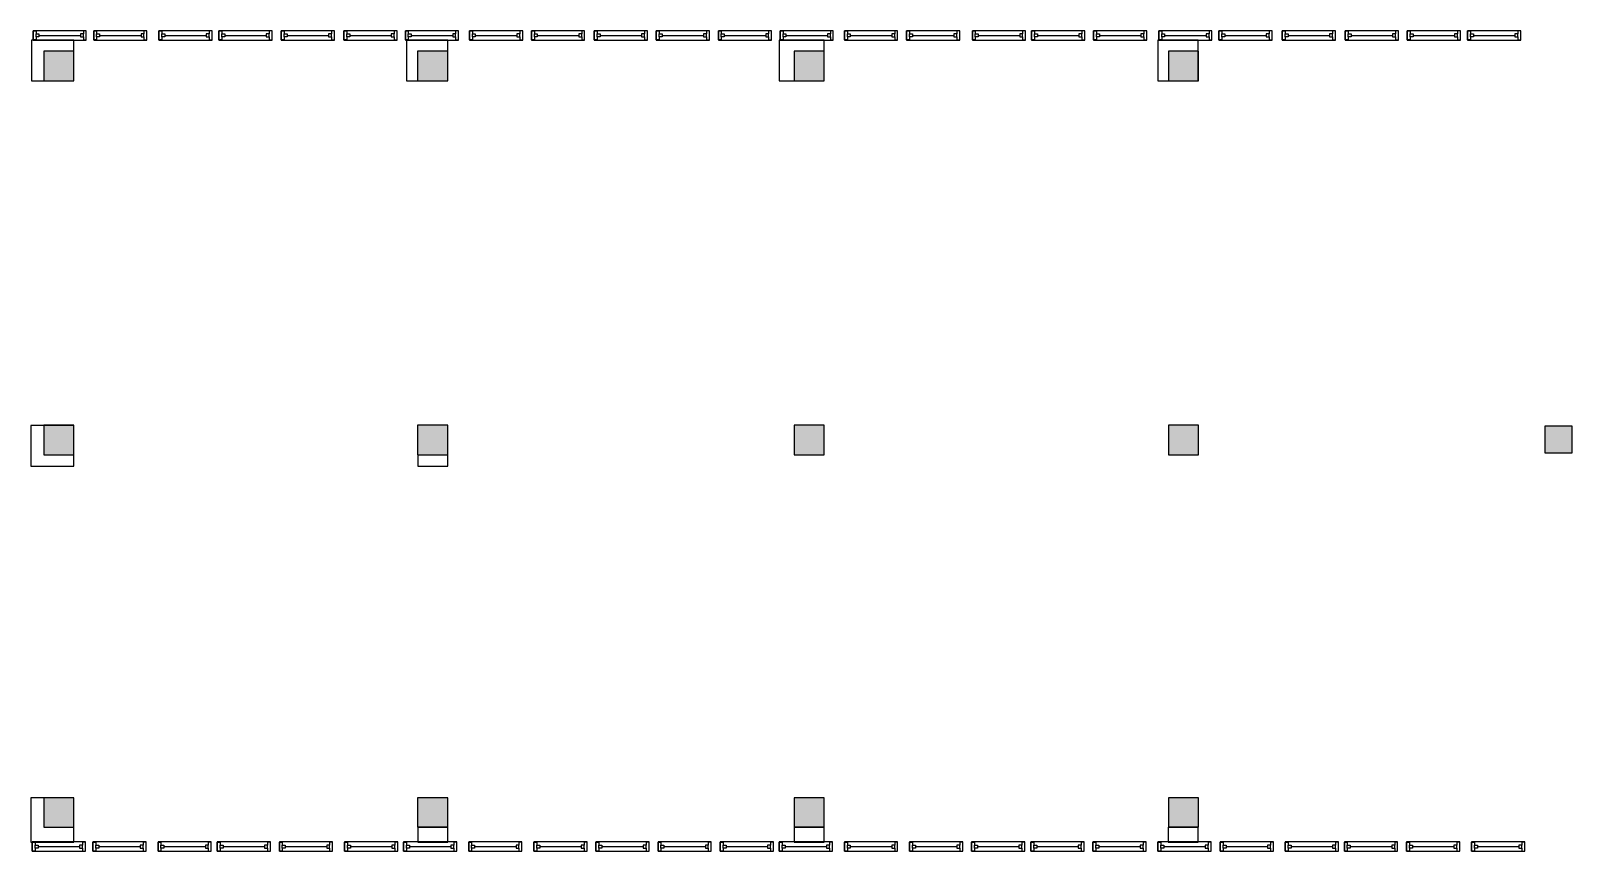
# Model space of a CAD drawing. Extents: x 350 to 75220, y 4897 to 25153.
# Drawn here: x 350 to 26400, y 4897 to 18753 of the extents above; entities that cross this region are included whole.
import ezdxf

# ---------------------------------------------------------------- set-up
doc = ezdxf.new("R2010")
doc.units = 0
doc.header["$LTSCALE"] = 768.391583
doc.header["$MEASUREMENT"] = 0
for name, color, linetype in [('MOUNTABLE', 7, 'CONTINUOUS'), ('OBSTACLE', 7, 'CONTINUOUS'), ('OCCUPIED', 7, 'CONTINUOUS')]:
    doc.layers.add(name, color=color, linetype=linetype)

msp = doc.modelspace()

# ---------------------------------------------------------------- hatches: boundary and pattern name
at = {"layer": 'MOUNTABLE'}
for points in [[(569.579167, 17909.579167), (1079.579167, 17909.579167), (1079.579167, 18409.579167), (569.579167, 18409.579167)], [(6885, 17909.579167), (7395, 17909.579167), (7395, 18409.579167), (6885, 18409.579167)], [(13250, 17909.579167), (13760, 17909.579167), (13760, 18409.579167), (13250, 18409.579167)], [(19575, 17909.579167), (20085, 17909.579167), (20085, 18409.579167), (19575, 18409.579167)], [(569.579167, 11590), (1079.579167, 11590), (1079.579167, 12090), (569.579167, 12090)], [(6885, 11590), (7395, 11590), (7395, 12090), (6885, 12090)], [(13250, 11590), (13760, 11590), (13760, 12090), (13250, 12090)], [(19575, 11590), (20085, 11590), (20085, 12090), (19575, 12090)], [(25940, 11624.019608), (26400, 11624.019608), (26400, 12075), (25940, 12075)], [(569.579167, 5300), (1079.579167, 5300), (1079.579167, 5800), (569.579167, 5800)], [(6885, 5300), (7395, 5300), (7395, 5800), (6885, 5800)], [(13250, 5300), (13760, 5300), (13760, 5800), (13250, 5800)], [(19575, 5300), (20085, 5300), (20085, 5800), (19575, 5800)]]:
    msp.add_hatch(color=254, dxfattribs=at).paths.add_polyline_path(points)

# ---------------------------------------------------------------- linework, layer by layer
at = {"layer": 'MOUNTABLE', "linetype": 'CONTINUOUS'}
for points in [[(569.579167, 17909.579167), (1079.579167, 17909.579167), (1079.579167, 18409.579167), (569.579167, 18409.579167)], [(6885, 17909.579167), (7395, 17909.579167), (7395, 18409.579167), (6885, 18409.579167)], [(13250, 17909.579167), (13760, 17909.579167), (13760, 18409.579167), (13250, 18409.579167)], [(19575, 17909.579167), (20085, 17909.579167), (20085, 18409.579167), (19575, 18409.579167)], [(569.579167, 11590), (1079.579167, 11590), (1079.579167, 12090), (569.579167, 12090)], [(6885, 11590), (7395, 11590), (7395, 12090), (6885, 12090)], [(13250, 11590), (13760, 11590), (13760, 12090), (13250, 12090)], [(19575, 11590), (20085, 11590), (20085, 12090), (19575, 12090)], [(25940, 11624.019608), (26400, 11624.019608), (26400, 12075), (25940, 12075)], [(569.579167, 5300), (1079.579167, 5300), (1079.579167, 5800), (569.579167, 5800)], [(6885, 5300), (7395, 5300), (7395, 5800), (6885, 5800)], [(13250, 5300), (13760, 5300), (13760, 5800), (13250, 5800)], [(19575, 5300), (20085, 5300), (20085, 5800), (19575, 5800)]]:
    msp.add_lwpolyline(points, close=True, dxfattribs=at)
at = {"layer": 'OBSTACLE', "linetype": 'CONTINUOUS'}
for p, q in [((387.5, 18600), (387.5, 18750)), ((387.5, 18750), (437.5, 18750)), ((387.5, 18600), (387.5, 18750)), ((437.5, 18600), (387.5, 18600)), ((437.5, 18750), (437.5, 18700)), ((437.5, 18650), (437.5, 18600)), ((487.5, 18675), (1187.5, 18675)), ((1287.5, 18750), (1237.5, 18750)), ((1237.5, 18750), (1237.5, 18700)), ((1237.5, 18650), (1237.5, 18600)), ((1237.5, 18600), (1287.5, 18600)), ((1287.5, 18600), (1287.5, 18750)), ((1287.5, 18600), (1287.5, 18750)), ((1412.5, 18600), (1412.5, 18750)), ((1412.5, 18750), (1462.5, 18750)), ((1412.5, 18600), (1412.5, 18750)), ((1462.5, 18600), (1412.5, 18600)), ((1462.5, 18750), (1462.5, 18700)), ((1462.5, 18650), (1462.5, 18600)), ((1512.5, 18675), (2212.5, 18675)), ((2312.5, 18750), (2262.5, 18750)), ((2262.5, 18750), (2262.5, 18700)), ((2262.5, 18650), (2262.5, 18600)), ((2262.5, 18600), (2312.5, 18600)), ((2312.5, 18600), (2312.5, 18750)), ((2312.5, 18600), (2312.5, 18750)), ((2512.5, 18600), (2512.5, 18750)), ((2512.5, 18750), (2562.5, 18750)), ((2512.5, 18600), (2512.5, 18750)), ((2562.5, 18600), (2512.5, 18600)), ((2562.5, 18750), (2562.5, 18700)), ((2562.5, 18650), (2562.5, 18600)), ((2612.5, 18675), (3312.5, 18675)), ((3412.5, 18750), (3362.5, 18750)), ((3362.5, 18750), (3362.5, 18700)), ((3362.5, 18650), (3362.5, 18600)), ((3362.5, 18600), (3412.5, 18600)), ((3412.5, 18600), (3412.5, 18750)), ((3412.5, 18600), (3412.5, 18750)), ((3530, 18600), (3530, 18750)), ((3530, 18750), (3580, 18750)), ((3530, 18600), (3530, 18750)), ((3580, 18600), (3530, 18600)), ((3580, 18750), (3580, 18700)), ((3580, 18650), (3580, 18600)), ((3630, 18675), (4330, 18675)), ((4430, 18750), (4380, 18750)), ((4380, 18750), (4380, 18700)), ((4380, 18650), (4380, 18600)), ((4380, 18600), (4430, 18600)), ((4430, 18600), (4430, 18750)), ((4430, 18600), (4430, 18750)), ((4580, 18600), (4580, 18750)), ((4580, 18750), (4630, 18750)), ((4580, 18600), (4580, 18750)), ((4630, 18600), (4580, 18600)), ((4630, 18750), (4630, 18700)), ((4630, 18650), (4630, 18600)), ((4680, 18675), (5380, 18675)), ((5480, 18750), (5430, 18750)), ((5430, 18750), (5430, 18700)), ((5430, 18650), (5430, 18600)), ((5430, 18600), (5480, 18600)), ((5480, 18600), (5480, 18750)), ((5480, 18600), (5480, 18750)), ((5640, 18600), (5640, 18750)), ((5640, 18750), (5690, 18750)), ((5640, 18600), (5640, 18750)), ((5690, 18600), (5640, 18600)), ((5690, 18750), (5690, 18700)), ((5690, 18650), (5690, 18600)), ((5740, 18675), (6440, 18675)), ((6540, 18750), (6490, 18750)), ((6490, 18750), (6490, 18700)), ((6490, 18650), (6490, 18600)), ((6490, 18600), (6540, 18600)), ((6540, 18600), (6540, 18750)), ((6540, 18600), (6540, 18750)), ((6680, 18600), (6680, 18750)), ((6680, 18750), (6730, 18750)), ((6680, 18600), (6680, 18750)), ((6730, 18600), (6680, 18600)), ((6730, 18750), (6730, 18700)), ((6730, 18650), (6730, 18600)), ((6780, 18675), (7480, 18675)), ((7580, 18750), (7530, 18750)), ((7530, 18750), (7530, 18700)), ((7530, 18650), (7530, 18600)), ((7530, 18600), (7580, 18600)), ((7580, 18600), (7580, 18750)), ((7580, 18600), (7580, 18750)), ((7762.5, 18600), (7762.5, 18750)), ((7762.5, 18750), (7812.5, 18750)), ((7762.5, 18600), (7762.5, 18750)), ((7812.5, 18600), (7762.5, 18600)), ((7812.5, 18750), (7812.5, 18700)), ((7812.5, 18650), (7812.5, 18600)), ((7862.5, 18675), (8562.5, 18675)), ((8662.5, 18750), (8612.5, 18750)), ((8612.5, 18750), (8612.5, 18700)), ((8612.5, 18650), (8612.5, 18600)), ((8612.5, 18600), (8662.5, 18600)), ((8662.5, 18600), (8662.5, 18750)), ((8662.5, 18600), (8662.5, 18750)), ((8810, 18600), (8810, 18750)), ((8810, 18750), (8860, 18750)), ((8810, 18600), (8810, 18750)), ((8860, 18600), (8810, 18600)), ((8860, 18750), (8860, 18700)), ((8860, 18650), (8860, 18600)), ((8910, 18675), (9610, 18675)), ((9710, 18750), (9660, 18750)), ((9660, 18750), (9660, 18700)), ((9660, 18650), (9660, 18600)), ((9660, 18600), (9710, 18600)), ((9710, 18600), (9710, 18750)), ((9710, 18600), (9710, 18750)), ((9870, 18600), (9870, 18750)), ((9870, 18750), (9920, 18750)), ((9870, 18600), (9870, 18750)), ((9920, 18600), (9870, 18600)), ((9920, 18750), (9920, 18700)), ((9920, 18650), (9920, 18600)), ((9970, 18675), (10670, 18675)), ((10770, 18750), (10720, 18750)), ((10720, 18750), (10720, 18700)), ((10720, 18650), (10720, 18600)), ((10720, 18600), (10770, 18600)), ((10770, 18600), (10770, 18750)), ((10770, 18600), (10770, 18750)), ((10920, 18600), (10920, 18750)), ((10920, 18750), (10970, 18750)), ((10920, 18600), (10920, 18750)), ((10970, 18600), (10920, 18600)), ((10970, 18750), (10970, 18700)), ((10970, 18650), (10970, 18600)), ((11020, 18675), (11720, 18675)), ((11820, 18750), (11770, 18750)), ((11770, 18750), (11770, 18700)), ((11770, 18650), (11770, 18600)), ((11770, 18600), (11820, 18600)), ((11820, 18600), (11820, 18750)), ((11820, 18600), (11820, 18750)), ((11970, 18600), (11970, 18750)), ((11970, 18750), (12020, 18750)), ((11970, 18600), (11970, 18750)), ((12020, 18600), (11970, 18600)), ((12020, 18750), (12020, 18700)), ((12020, 18650), (12020, 18600)), ((12070, 18675), (12770, 18675)), ((12870, 18750), (12820, 18750)), ((12820, 18750), (12820, 18700)), ((12820, 18650), (12820, 18600)), ((12820, 18600), (12870, 18600)), ((12870, 18600), (12870, 18750)), ((12870, 18600), (12870, 18750)), ((13012.5, 18600), (13012.5, 18750)), ((13012.5, 18750), (13062.5, 18750)), ((13012.5, 18600), (13012.5, 18750)), ((13062.5, 18600), (13012.5, 18600)), ((13062.5, 18750), (13062.5, 18700)), ((13062.5, 18650), (13062.5, 18600)), ((13112.5, 18675), (13812.5, 18675)), ((13912.5, 18750), (13862.5, 18750)), ((13862.5, 18750), (13862.5, 18700)), ((13862.5, 18650), (13862.5, 18600)), ((13862.5, 18600), (13912.5, 18600)), ((13912.5, 18600), (13912.5, 18750)), ((13912.5, 18600), (13912.5, 18750)), ((14100, 18600), (14100, 18750)), ((14100, 18750), (14150, 18750)), ((14100, 18600), (14100, 18750)), ((14150, 18600), (14100, 18600)), ((14150, 18750), (14150, 18700)), ((14150, 18650), (14150, 18600)), ((14200, 18675), (14900, 18675)), ((15000, 18750), (14950, 18750)), ((14950, 18750), (14950, 18700)), ((14950, 18650), (14950, 18600)), ((14950, 18600), (15000, 18600)), ((15000, 18600), (15000, 18750)), ((15000, 18600), (15000, 18750)), ((15150, 18600), (15150, 18750)), ((15150, 18750), (15200, 18750)), ((15150, 18600), (15150, 18750)), ((15200, 18600), (15150, 18600)), ((15200, 18750), (15200, 18700)), ((15200, 18650), (15200, 18600)), ((15250, 18675), (15950, 18675)), ((16050, 18750), (16000, 18750)), ((16000, 18750), (16000, 18700)), ((16000, 18650), (16000, 18600)), ((16000, 18600), (16050, 18600)), ((16050, 18600), (16050, 18750)), ((16050, 18600), (16050, 18750)), ((16262.5, 18600), (16262.5, 18750)), ((16262.5, 18750), (16312.5, 18750)), ((16262.5, 18600), (16262.5, 18750)), ((16312.5, 18600), (16262.5, 18600)), ((16312.5, 18750), (16312.5, 18700)), ((16312.5, 18650), (16312.5, 18600)), ((16362.5, 18675), (17062.5, 18675)), ((17162.5, 18750), (17112.5, 18750)), ((17112.5, 18750), (17112.5, 18700)), ((17112.5, 18650), (17112.5, 18600)), ((17112.5, 18600), (17162.5, 18600)), ((17162.5, 18600), (17162.5, 18750)), ((17162.5, 18600), (17162.5, 18750)), ((17262.5, 18600), (17262.5, 18750)), ((17262.5, 18750), (17312.5, 18750)), ((17262.5, 18600), (17262.5, 18750)), ((17312.5, 18600), (17262.5, 18600)), ((17312.5, 18750), (17312.5, 18700)), ((17312.5, 18650), (17312.5, 18600)), ((17362.5, 18675), (18062.5, 18675)), ((18162.5, 18750), (18112.5, 18750)), ((18112.5, 18750), (18112.5, 18700)), ((18112.5, 18650), (18112.5, 18600)), ((18112.5, 18600), (18162.5, 18600)), ((18162.5, 18600), (18162.5, 18750)), ((18162.5, 18600), (18162.5, 18750)), ((18312.5, 18600), (18312.5, 18750)), ((18312.5, 18750), (18362.5, 18750)), ((18312.5, 18600), (18312.5, 18750)), ((18362.5, 18600), (18312.5, 18600)), ((18362.5, 18750), (18362.5, 18700)), ((18362.5, 18650), (18362.5, 18600)), ((18412.5, 18675), (19112.5, 18675)), ((19212.5, 18750), (19162.5, 18750)), ((19162.5, 18750), (19162.5, 18700)), ((19162.5, 18650), (19162.5, 18600)), ((19162.5, 18600), (19212.5, 18600)), ((19212.5, 18600), (19212.5, 18750)), ((19212.5, 18600), (19212.5, 18750)), ((19412.5, 18600), (19412.5, 18750)), ((19412.5, 18750), (19462.5, 18750)), ((19412.5, 18600), (19412.5, 18750)), ((19462.5, 18600), (19412.5, 18600)), ((19462.5, 18750), (19462.5, 18700)), ((19462.5, 18650), (19462.5, 18600)), ((19512.5, 18675), (20212.5, 18675)), ((20312.5, 18750), (20262.5, 18750)), ((20262.5, 18750), (20262.5, 18700)), ((20262.5, 18650), (20262.5, 18600)), ((20262.5, 18600), (20312.5, 18600)), ((20312.5, 18600), (20312.5, 18750)), ((20312.5, 18600), (20312.5, 18750)), ((20430, 18600), (20430, 18750)), ((20430, 18750), (20480, 18750)), ((20430, 18600), (20430, 18750)), ((20480, 18600), (20430, 18600)), ((20480, 18750), (20480, 18700)), ((20480, 18650), (20480, 18600)), ((20530, 18675), (21230, 18675)), ((21330, 18750), (21280, 18750)), ((21280, 18750), (21280, 18700)), ((21280, 18650), (21280, 18600)), ((21280, 18600), (21330, 18600)), ((21330, 18600), (21330, 18750)), ((21330, 18600), (21330, 18750)), ((21500, 18600), (21500, 18750)), ((21500, 18750), (21550, 18750)), ((21500, 18600), (21500, 18750)), ((21550, 18600), (21500, 18600)), ((21550, 18750), (21550, 18700)), ((21550, 18650), (21550, 18600)), ((21600, 18675), (22300, 18675)), ((22400, 18750), (22350, 18750)), ((22350, 18750), (22350, 18700)), ((22350, 18650), (22350, 18600)), ((22350, 18600), (22400, 18600)), ((22400, 18600), (22400, 18750)), ((22400, 18600), (22400, 18750)), ((22562.5, 18600), (22562.5, 18750)), ((22562.5, 18750), (22612.5, 18750)), ((22562.5, 18600), (22562.5, 18750)), ((22612.5, 18600), (22562.5, 18600)), ((22612.5, 18750), (22612.5, 18700)), ((22612.5, 18650), (22612.5, 18600)), ((22662.5, 18675), (23362.5, 18675)), ((23462.5, 18750), (23412.5, 18750)), ((23412.5, 18750), (23412.5, 18700)), ((23412.5, 18650), (23412.5, 18600)), ((23412.5, 18600), (23462.5, 18600)), ((23462.5, 18600), (23462.5, 18750)), ((23462.5, 18600), (23462.5, 18750)), ((23612.5, 18600), (23612.5, 18750)), ((23612.5, 18750), (23662.5, 18750)), ((23612.5, 18600), (23612.5, 18750)), ((23662.5, 18600), (23612.5, 18600)), ((23662.5, 18750), (23662.5, 18700)), ((23662.5, 18650), (23662.5, 18600)), ((23712.5, 18675), (24412.5, 18675)), ((24512.5, 18750), (24462.5, 18750)), ((24462.5, 18750), (24462.5, 18700)), ((24462.5, 18650), (24462.5, 18600)), ((24462.5, 18600), (24512.5, 18600)), ((24512.5, 18600), (24512.5, 18750)), ((24512.5, 18600), (24512.5, 18750)), ((24630, 18600), (24630, 18750)), ((24630, 18750), (24680, 18750)), ((24630, 18600), (24630, 18750)), ((24680, 18600), (24630, 18600)), ((24680, 18750), (24680, 18700)), ((24680, 18650), (24680, 18600)), ((24730, 18675), (25430, 18675)), ((25530, 18750), (25480, 18750)), ((25480, 18750), (25480, 18700)), ((25480, 18650), (25480, 18600)), ((25480, 18600), (25530, 18600)), ((25530, 18600), (25530, 18750)), ((25530, 18600), (25530, 18750)), ((375, 4900), (375, 5050)), ((375, 5050), (425, 5050)), ((375, 4900), (375, 5050)), ((425, 5050), (425, 5000)), ((425, 4950), (425, 4900)), ((475, 4975), (1175, 4975)), ((1275, 5050), (1225, 5050)), ((1225, 5050), (1225, 5000)), ((1225, 4950), (1225, 4900)), ((1275, 4900), (1275, 5050)), ((1275, 4900), (1275, 5050)), ((1400, 4900), (1400, 5050)), ((1400, 5050), (1450, 5050)), ((1400, 4900), (1400, 5050)), ((1450, 5050), (1450, 5000)), ((1450, 4950), (1450, 4900)), ((1500, 4975), (2200, 4975)), ((2300, 5050), (2250, 5050)), ((2250, 5050), (2250, 5000)), ((2250, 4950), (2250, 4900)), ((2300, 4900), (2300, 5050)), ((2300, 4900), (2300, 5050)), ((2500, 4900), (2500, 5050)), ((2500, 5050), (2550, 5050)), ((2500, 4900), (2500, 5050)), ((2550, 5050), (2550, 5000)), ((2550, 4950), (2550, 4900)), ((2600, 4975), (3300, 4975)), ((3400, 5050), (3350, 5050)), ((3350, 5050), (3350, 5000)), ((3350, 4950), (3350, 4900)), ((3400, 4900), (3400, 5050)), ((3400, 4900), (3400, 5050)), ((3500, 4900), (3500, 5050)), ((3500, 5050), (3550, 5050)), ((3500, 4900), (3500, 5050)), ((3550, 5050), (3550, 5000)), ((3550, 4950), (3550, 4900)), ((3600, 4975), (4300, 4975)), ((4400, 5050), (4350, 5050)), ((4350, 5050), (4350, 5000)), ((4350, 4950), (4350, 4900)), ((4400, 4900), (4400, 5050)), ((4400, 4900), (4400, 5050)), ((4550, 4900), (4550, 5050)), ((4550, 5050), (4600, 5050)), ((4550, 4900), (4550, 5050)), ((4600, 5050), (4600, 5000)), ((4600, 4950), (4600, 4900)), ((4650, 4975), (5350, 4975)), ((5450, 5050), (5400, 5050)), ((5400, 5050), (5400, 5000)), ((5400, 4950), (5400, 4900)), ((5450, 4900), (5450, 5050)), ((5450, 4900), (5450, 5050)), ((5650, 4900), (5650, 5050)), ((5650, 5050), (5700, 5050)), ((5650, 4900), (5650, 5050)), ((5700, 5050), (5700, 5000)), ((5700, 4950), (5700, 4900)), ((5750, 4975), (6450, 4975)), ((6550, 5050), (6500, 5050)), ((6500, 5050), (6500, 5000)), ((6500, 4950), (6500, 4900)), ((6550, 4900), (6550, 5050)), ((6550, 4900), (6550, 5050)), ((6650, 4900), (6650, 5050)), ((6650, 5050), (6700, 5050)), ((6650, 4900), (6650, 5050)), ((6700, 5050), (6700, 5000)), ((6700, 4950), (6700, 4900)), ((6750, 4975), (7450, 4975)), ((7550, 5050), (7500, 5050)), ((7500, 5050), (7500, 5000)), ((7500, 4950), (7500, 4900)), ((7550, 4900), (7550, 5050)), ((7550, 4900), (7550, 5050)), ((7750, 4900), (7750, 5050)), ((7750, 5050), (7800, 5050)), ((7750, 4900), (7750, 5050)), ((7800, 5050), (7800, 5000)), ((7800, 4950), (7800, 4900)), ((7850, 4975), (8550, 4975)), ((8650, 5050), (8600, 5050)), ((8600, 5050), (8600, 5000)), ((8600, 4950), (8600, 4900)), ((8650, 4900), (8650, 5050)), ((8650, 4900), (8650, 5050)), ((8850, 4900), (8850, 5050)), ((8850, 5050), (8900, 5050)), ((8850, 4900), (8850, 5050)), ((8900, 5050), (8900, 5000)), ((8900, 4950), (8900, 4900)), ((8950, 4975), (9650, 4975)), ((9750, 5050), (9700, 5050)), ((9700, 5050), (9700, 5000)), ((9700, 4950), (9700, 4900)), ((9750, 4900), (9750, 5050)), ((9750, 4900), (9750, 5050)), ((9900, 4900), (9900, 5050)), ((9900, 5050), (9950, 5050)), ((9900, 4900), (9900, 5050)), ((9950, 5050), (9950, 5000)), ((9950, 4950), (9950, 4900)), ((10000, 4975), (10700, 4975)), ((10800, 5050), (10750, 5050)), ((10750, 5050), (10750, 5000)), ((10750, 4950), (10750, 4900)), ((10800, 4900), (10800, 5050)), ((10800, 4900), (10800, 5050)), ((10950, 4900), (10950, 5050)), ((10950, 5050), (11000, 5050)), ((10950, 4900), (10950, 5050)), ((11000, 5050), (11000, 5000)), ((11000, 4950), (11000, 4900)), ((11050, 4975), (11750, 4975)), ((11850, 5050), (11800, 5050)), ((11800, 5050), (11800, 5000)), ((11800, 4950), (11800, 4900)), ((11850, 4900), (11850, 5050)), ((11850, 4900), (11850, 5050)), ((12000, 4900), (12000, 5050)), ((12000, 5050), (12050, 5050)), ((12000, 4900), (12000, 5050)), ((12050, 5050), (12050, 5000)), ((12050, 4950), (12050, 4900)), ((12100, 4975), (12800, 4975)), ((12900, 5050), (12850, 5050)), ((12850, 5050), (12850, 5000)), ((12850, 4950), (12850, 4900)), ((12900, 4900), (12900, 5050)), ((12900, 4900), (12900, 5050)), ((13000, 4900), (13000, 5050)), ((13000, 5050), (13050, 5050)), ((13000, 4900), (13000, 5050)), ((13050, 5050), (13050, 5000)), ((13050, 4950), (13050, 4900)), ((13100, 4975), (13800, 4975)), ((13900, 5050), (13850, 5050)), ((13850, 5050), (13850, 5000)), ((13850, 4950), (13850, 4900)), ((13900, 4900), (13900, 5050)), ((13900, 4900), (13900, 5050)), ((14100, 4900), (14100, 5050)), ((14100, 5050), (14150, 5050)), ((14100, 4900), (14100, 5050)), ((14150, 5050), (14150, 5000)), ((14150, 4950), (14150, 4900)), ((14200, 4975), (14900, 4975)), ((15000, 5050), (14950, 5050)), ((14950, 5050), (14950, 5000)), ((14950, 4950), (14950, 4900)), ((15000, 4900), (15000, 5050)), ((15000, 4900), (15000, 5050)), ((15200, 4900), (15200, 5050)), ((15200, 5050), (15250, 5050)), ((15200, 4900), (15200, 5050)), ((15250, 5050), (15250, 5000)), ((15250, 4950), (15250, 4900)), ((15300, 4975), (16000, 4975)), ((16100, 5050), (16050, 5050)), ((16050, 5050), (16050, 5000)), ((16050, 4950), (16050, 4900)), ((16100, 4900), (16100, 5050)), ((16100, 4900), (16100, 5050)), ((16250, 4900), (16250, 5050)), ((16250, 5050), (16300, 5050)), ((16250, 4900), (16250, 5050)), ((16300, 5050), (16300, 5000)), ((16300, 4950), (16300, 4900)), ((16350, 4975), (17050, 4975)), ((17150, 5050), (17100, 5050)), ((17100, 5050), (17100, 5000)), ((17100, 4950), (17100, 4900)), ((17150, 4900), (17150, 5050)), ((17150, 4900), (17150, 5050)), ((17250, 4900), (17250, 5050)), ((17250, 5050), (17300, 5050)), ((17250, 4900), (17250, 5050)), ((17300, 5050), (17300, 5000)), ((17300, 4950), (17300, 4900)), ((17350, 4975), (18050, 4975)), ((18150, 5050), (18100, 5050)), ((18100, 5050), (18100, 5000)), ((18100, 4950), (18100, 4900)), ((18150, 4900), (18150, 5050)), ((18150, 4900), (18150, 5050)), ((18300, 4900), (18300, 5050)), ((18300, 5050), (18350, 5050)), ((18300, 4900), (18300, 5050)), ((18350, 5050), (18350, 5000)), ((18350, 4950), (18350, 4900)), ((18400, 4975), (19100, 4975)), ((19200, 5050), (19150, 5050)), ((19150, 5050), (19150, 5000)), ((19150, 4950), (19150, 4900)), ((19200, 4900), (19200, 5050)), ((19200, 4900), (19200, 5050)), ((19400, 4900), (19400, 5050)), ((19400, 5050), (19450, 5050)), ((19400, 4900), (19400, 5050)), ((19450, 5050), (19450, 5000)), ((19450, 4950), (19450, 4900)), ((19500, 4975), (20200, 4975)), ((20300, 5050), (20250, 5050)), ((20250, 5050), (20250, 5000)), ((20250, 4950), (20250, 4900)), ((20300, 4900), (20300, 5050)), ((20300, 4900), (20300, 5050)), ((20450, 4900), (20450, 5050)), ((20450, 5050), (20500, 5050)), ((20450, 4900), (20450, 5050)), ((20500, 5050), (20500, 5000)), ((20500, 4950), (20500, 4900)), ((20550, 4975), (21250, 4975)), ((21350, 5050), (21300, 5050)), ((21300, 5050), (21300, 5000)), ((21300, 4950), (21300, 4900)), ((21350, 4900), (21350, 5050)), ((21350, 4900), (21350, 5050)), ((21550, 4900), (21550, 5050)), ((21550, 5050), (21600, 5050)), ((21550, 4900), (21550, 5050)), ((21600, 5050), (21600, 5000)), ((21600, 4950), (21600, 4900)), ((21650, 4975), (22350, 4975)), ((22450, 5050), (22400, 5050)), ((22400, 5050), (22400, 5000)), ((22400, 4950), (22400, 4900)), ((22450, 4900), (22450, 5050)), ((22450, 4900), (22450, 5050)), ((22550, 4900), (22550, 5050)), ((22550, 5050), (22600, 5050)), ((22550, 4900), (22550, 5050)), ((22600, 5050), (22600, 5000)), ((22600, 4950), (22600, 4900)), ((22650, 4975), (23350, 4975)), ((23450, 5050), (23400, 5050)), ((23400, 5050), (23400, 5000)), ((23400, 4950), (23400, 4900)), ((23450, 4900), (23450, 5050)), ((23450, 4900), (23450, 5050)), ((23600, 4900), (23600, 5050)), ((23600, 5050), (23650, 5050)), ((23600, 4900), (23600, 5050)), ((23650, 5050), (23650, 5000)), ((23650, 4950), (23650, 4900)), ((23700, 4975), (24400, 4975)), ((24500, 5050), (24450, 5050)), ((24450, 5050), (24450, 5000)), ((24450, 4950), (24450, 4900)), ((24500, 4900), (24500, 5050)), ((24500, 4900), (24500, 5050)), ((24700, 4900), (24700, 5050)), ((24700, 5050), (24750, 5050)), ((24700, 4900), (24700, 5050)), ((24750, 5050), (24750, 5000)), ((24750, 4950), (24750, 4900)), ((24800, 4975), (25500, 4975)), ((25600, 5050), (25550, 5050)), ((25550, 5050), (25550, 5000)), ((25550, 4950), (25550, 4900)), ((25600, 4900), (25600, 5050)), ((25600, 4900), (25600, 5050)), ((425, 4900), (375, 4900)), ((1225, 4900), (1275, 4900)), ((1450, 4900), (1400, 4900)), ((2250, 4900), (2300, 4900)), ((2550, 4900), (2500, 4900)), ((3350, 4900), (3400, 4900)), ((3550, 4900), (3500, 4900)), ((4350, 4900), (4400, 4900)), ((4600, 4900), (4550, 4900)), ((5400, 4900), (5450, 4900)), ((5700, 4900), (5650, 4900)), ((6500, 4900), (6550, 4900)), ((6700, 4900), (6650, 4900)), ((7500, 4900), (7550, 4900)), ((7800, 4900), (7750, 4900)), ((8600, 4900), (8650, 4900)), ((8900, 4900), (8850, 4900)), ((9700, 4900), (9750, 4900)), ((9950, 4900), (9900, 4900)), ((10750, 4900), (10800, 4900)), ((11000, 4900), (10950, 4900)), ((11800, 4900), (11850, 4900)), ((12050, 4900), (12000, 4900)), ((12850, 4900), (12900, 4900)), ((13050, 4900), (13000, 4900)), ((13850, 4900), (13900, 4900)), ((14150, 4900), (14100, 4900)), ((14950, 4900), (15000, 4900)), ((15250, 4900), (15200, 4900)), ((16050, 4900), (16100, 4900)), ((16300, 4900), (16250, 4900)), ((17100, 4900), (17150, 4900)), ((17300, 4900), (17250, 4900)), ((18100, 4900), (18150, 4900)), ((18350, 4900), (18300, 4900)), ((19150, 4900), (19200, 4900)), ((19450, 4900), (19400, 4900)), ((20250, 4900), (20300, 4900)), ((20500, 4900), (20450, 4900)), ((21300, 4900), (21350, 4900)), ((21600, 4900), (21550, 4900)), ((22400, 4900), (22450, 4900)), ((22600, 4900), (22550, 4900)), ((23400, 4900), (23450, 4900)), ((23650, 4900), (23600, 4900)), ((24450, 4900), (24500, 4900)), ((24750, 4900), (24700, 4900)), ((25550, 4900), (25600, 4900))]:
    msp.add_line(p, q, dxfattribs=at)
for points in [[(387.5, 18597.46), (1287.5, 18597.46), (1287.5, 18752.54), (387.5, 18752.54)], [(437.5, 18700), (487.5, 18700), (487.5, 18650), (437.5, 18650)], [(1237.5, 18700), (1187.5, 18700), (1187.5, 18650), (1237.5, 18650)], [(1412.5, 18597.46), (2312.5, 18597.46), (2312.5, 18752.54), (1412.5, 18752.54)], [(1462.5, 18700), (1512.5, 18700), (1512.5, 18650), (1462.5, 18650)], [(2262.5, 18700), (2212.5, 18700), (2212.5, 18650), (2262.5, 18650)], [(2512.5, 18597.46), (3412.5, 18597.46), (3412.5, 18752.54), (2512.5, 18752.54)], [(2562.5, 18700), (2612.5, 18700), (2612.5, 18650), (2562.5, 18650)], [(3362.5, 18700), (3312.5, 18700), (3312.5, 18650), (3362.5, 18650)], [(3530, 18597.46), (4430, 18597.46), (4430, 18752.54), (3530, 18752.54)], [(3580, 18700), (3630, 18700), (3630, 18650), (3580, 18650)], [(4380, 18700), (4330, 18700), (4330, 18650), (4380, 18650)], [(4580, 18597.46), (5480, 18597.46), (5480, 18752.54), (4580, 18752.54)], [(4630, 18700), (4680, 18700), (4680, 18650), (4630, 18650)], [(5430, 18700), (5380, 18700), (5380, 18650), (5430, 18650)], [(5640, 18597.46), (6540, 18597.46), (6540, 18752.54), (5640, 18752.54)], [(5690, 18700), (5740, 18700), (5740, 18650), (5690, 18650)], [(6490, 18700), (6440, 18700), (6440, 18650), (6490, 18650)], [(6680, 18597.46), (7580, 18597.46), (7580, 18752.54), (6680, 18752.54)], [(6730, 18700), (6780, 18700), (6780, 18650), (6730, 18650)], [(7530, 18700), (7480, 18700), (7480, 18650), (7530, 18650)], [(7762.5, 18597.46), (8662.5, 18597.46), (8662.5, 18752.54), (7762.5, 18752.54)], [(7812.5, 18700), (7862.5, 18700), (7862.5, 18650), (7812.5, 18650)], [(8612.5, 18700), (8562.5, 18700), (8562.5, 18650), (8612.5, 18650)], [(8810, 18597.46), (9710, 18597.46), (9710, 18752.54), (8810, 18752.54)], [(8860, 18700), (8910, 18700), (8910, 18650), (8860, 18650)], [(9660, 18700), (9610, 18700), (9610, 18650), (9660, 18650)], [(9870, 18597.46), (10770, 18597.46), (10770, 18752.54), (9870, 18752.54)], [(9920, 18700), (9970, 18700), (9970, 18650), (9920, 18650)], [(10720, 18700), (10670, 18700), (10670, 18650), (10720, 18650)], [(10920, 18597.46), (11820, 18597.46), (11820, 18752.54), (10920, 18752.54)], [(10970, 18700), (11020, 18700), (11020, 18650), (10970, 18650)], [(11770, 18700), (11720, 18700), (11720, 18650), (11770, 18650)], [(11970, 18597.46), (12870, 18597.46), (12870, 18752.54), (11970, 18752.54)], [(12020, 18700), (12070, 18700), (12070, 18650), (12020, 18650)], [(12820, 18700), (12770, 18700), (12770, 18650), (12820, 18650)], [(13012.5, 18597.46), (13912.5, 18597.46), (13912.5, 18752.54), (13012.5, 18752.54)], [(13062.5, 18700), (13112.5, 18700), (13112.5, 18650), (13062.5, 18650)], [(13862.5, 18700), (13812.5, 18700), (13812.5, 18650), (13862.5, 18650)], [(14100, 18597.46), (15000, 18597.46), (15000, 18752.54), (14100, 18752.54)], [(14150, 18700), (14200, 18700), (14200, 18650), (14150, 18650)], [(14950, 18700), (14900, 18700), (14900, 18650), (14950, 18650)], [(15150, 18597.46), (16050, 18597.46), (16050, 18752.54), (15150, 18752.54)], [(15200, 18700), (15250, 18700), (15250, 18650), (15200, 18650)], [(16000, 18700), (15950, 18700), (15950, 18650), (16000, 18650)], [(16262.5, 18597.46), (17162.5, 18597.46), (17162.5, 18752.54), (16262.5, 18752.54)], [(16312.5, 18700), (16362.5, 18700), (16362.5, 18650), (16312.5, 18650)], [(17112.5, 18700), (17062.5, 18700), (17062.5, 18650), (17112.5, 18650)], [(17262.5, 18597.46), (18162.5, 18597.46), (18162.5, 18752.54), (17262.5, 18752.54)], [(17312.5, 18700), (17362.5, 18700), (17362.5, 18650), (17312.5, 18650)], [(18112.5, 18700), (18062.5, 18700), (18062.5, 18650), (18112.5, 18650)], [(18312.5, 18597.46), (19212.5, 18597.46), (19212.5, 18752.54), (18312.5, 18752.54)], [(18362.5, 18700), (18412.5, 18700), (18412.5, 18650), (18362.5, 18650)], [(19162.5, 18700), (19112.5, 18700), (19112.5, 18650), (19162.5, 18650)], [(19412.5, 18597.46), (20312.5, 18597.46), (20312.5, 18752.54), (19412.5, 18752.54)], [(19462.5, 18700), (19512.5, 18700), (19512.5, 18650), (19462.5, 18650)], [(20262.5, 18700), (20212.5, 18700), (20212.5, 18650), (20262.5, 18650)], [(20430, 18597.46), (21330, 18597.46), (21330, 18752.54), (20430, 18752.54)], [(20480, 18700), (20530, 18700), (20530, 18650), (20480, 18650)], [(21280, 18700), (21230, 18700), (21230, 18650), (21280, 18650)], [(21500, 18597.46), (22400, 18597.46), (22400, 18752.54), (21500, 18752.54)], [(21550, 18700), (21600, 18700), (21600, 18650), (21550, 18650)], [(22350, 18700), (22300, 18700), (22300, 18650), (22350, 18650)], [(22562.5, 18597.46), (23462.5, 18597.46), (23462.5, 18752.54), (22562.5, 18752.54)], [(22612.5, 18700), (22662.5, 18700), (22662.5, 18650), (22612.5, 18650)], [(23412.5, 18700), (23362.5, 18700), (23362.5, 18650), (23412.5, 18650)], [(23612.5, 18597.46), (24512.5, 18597.46), (24512.5, 18752.54), (23612.5, 18752.54)], [(23662.5, 18700), (23712.5, 18700), (23712.5, 18650), (23662.5, 18650)], [(24462.5, 18700), (24412.5, 18700), (24412.5, 18650), (24462.5, 18650)], [(24630, 18597.46), (25530, 18597.46), (25530, 18752.54), (24630, 18752.54)], [(24680, 18700), (24730, 18700), (24730, 18650), (24680, 18650)], [(25480, 18700), (25430, 18700), (25430, 18650), (25480, 18650)], [(375, 4897.46), (1275, 4897.46), (1275, 5052.54), (375, 5052.54)], [(425, 5000), (475, 5000), (475, 4950), (425, 4950)], [(1225, 5000), (1175, 5000), (1175, 4950), (1225, 4950)], [(1400, 4897.46), (2300, 4897.46), (2300, 5052.54), (1400, 5052.54)], [(1450, 5000), (1500, 5000), (1500, 4950), (1450, 4950)], [(2250, 5000), (2200, 5000), (2200, 4950), (2250, 4950)], [(2500, 4897.46), (3400, 4897.46), (3400, 5052.54), (2500, 5052.54)], [(2550, 5000), (2600, 5000), (2600, 4950), (2550, 4950)], [(3350, 5000), (3300, 5000), (3300, 4950), (3350, 4950)], [(3500, 4897.46), (4400, 4897.46), (4400, 5052.54), (3500, 5052.54)], [(3550, 5000), (3600, 5000), (3600, 4950), (3550, 4950)], [(4350, 5000), (4300, 5000), (4300, 4950), (4350, 4950)], [(4550, 4897.46), (5450, 4897.46), (5450, 5052.54), (4550, 5052.54)], [(4600, 5000), (4650, 5000), (4650, 4950), (4600, 4950)], [(5400, 5000), (5350, 5000), (5350, 4950), (5400, 4950)], [(5650, 4897.46), (6550, 4897.46), (6550, 5052.54), (5650, 5052.54)], [(5700, 5000), (5750, 5000), (5750, 4950), (5700, 4950)], [(6500, 5000), (6450, 5000), (6450, 4950), (6500, 4950)], [(6650, 4897.46), (7550, 4897.46), (7550, 5052.54), (6650, 5052.54)], [(6700, 5000), (6750, 5000), (6750, 4950), (6700, 4950)], [(7500, 5000), (7450, 5000), (7450, 4950), (7500, 4950)], [(7750, 4897.46), (8650, 4897.46), (8650, 5052.54), (7750, 5052.54)], [(7800, 5000), (7850, 5000), (7850, 4950), (7800, 4950)], [(8600, 5000), (8550, 5000), (8550, 4950), (8600, 4950)], [(8850, 4897.46), (9750, 4897.46), (9750, 5052.54), (8850, 5052.54)], [(8900, 5000), (8950, 5000), (8950, 4950), (8900, 4950)], [(9700, 5000), (9650, 5000), (9650, 4950), (9700, 4950)], [(9900, 4897.46), (10800, 4897.46), (10800, 5052.54), (9900, 5052.54)], [(9950, 5000), (10000, 5000), (10000, 4950), (9950, 4950)], [(10750, 5000), (10700, 5000), (10700, 4950), (10750, 4950)], [(10950, 4897.46), (11850, 4897.46), (11850, 5052.54), (10950, 5052.54)], [(11000, 5000), (11050, 5000), (11050, 4950), (11000, 4950)], [(11800, 5000), (11750, 5000), (11750, 4950), (11800, 4950)], [(12000, 4897.46), (12900, 4897.46), (12900, 5052.54), (12000, 5052.54)], [(12050, 5000), (12100, 5000), (12100, 4950), (12050, 4950)], [(12850, 5000), (12800, 5000), (12800, 4950), (12850, 4950)], [(13000, 4897.46), (13900, 4897.46), (13900, 5052.54), (13000, 5052.54)], [(13050, 5000), (13100, 5000), (13100, 4950), (13050, 4950)], [(13850, 5000), (13800, 5000), (13800, 4950), (13850, 4950)], [(14100, 4897.46), (15000, 4897.46), (15000, 5052.54), (14100, 5052.54)], [(14150, 5000), (14200, 5000), (14200, 4950), (14150, 4950)], [(14950, 5000), (14900, 5000), (14900, 4950), (14950, 4950)], [(15200, 4897.46), (16100, 4897.46), (16100, 5052.54), (15200, 5052.54)], [(15250, 5000), (15300, 5000), (15300, 4950), (15250, 4950)], [(16050, 5000), (16000, 5000), (16000, 4950), (16050, 4950)], [(16250, 4897.46), (17150, 4897.46), (17150, 5052.54), (16250, 5052.54)], [(16300, 5000), (16350, 5000), (16350, 4950), (16300, 4950)], [(17100, 5000), (17050, 5000), (17050, 4950), (17100, 4950)], [(17250, 4897.46), (18150, 4897.46), (18150, 5052.54), (17250, 5052.54)], [(17300, 5000), (17350, 5000), (17350, 4950), (17300, 4950)], [(18100, 5000), (18050, 5000), (18050, 4950), (18100, 4950)], [(18300, 4897.46), (19200, 4897.46), (19200, 5052.54), (18300, 5052.54)], [(18350, 5000), (18400, 5000), (18400, 4950), (18350, 4950)], [(19150, 5000), (19100, 5000), (19100, 4950), (19150, 4950)], [(19400, 4897.46), (20300, 4897.46), (20300, 5052.54), (19400, 5052.54)], [(19450, 5000), (19500, 5000), (19500, 4950), (19450, 4950)], [(20250, 5000), (20200, 5000), (20200, 4950), (20250, 4950)], [(20450, 4897.46), (21350, 4897.46), (21350, 5052.54), (20450, 5052.54)], [(20500, 5000), (20550, 5000), (20550, 4950), (20500, 4950)], [(21300, 5000), (21250, 5000), (21250, 4950), (21300, 4950)], [(21550, 4897.46), (22450, 4897.46), (22450, 5052.54), (21550, 5052.54)], [(21600, 5000), (21650, 5000), (21650, 4950), (21600, 4950)], [(22400, 5000), (22350, 5000), (22350, 4950), (22400, 4950)], [(22550, 4897.46), (23450, 4897.46), (23450, 5052.54), (22550, 5052.54)], [(22600, 5000), (22650, 5000), (22650, 4950), (22600, 4950)], [(23400, 5000), (23350, 5000), (23350, 4950), (23400, 4950)], [(23600, 4897.46), (24500, 4897.46), (24500, 5052.54), (23600, 5052.54)], [(23650, 5000), (23700, 5000), (23700, 4950), (23650, 4950)], [(24450, 5000), (24400, 5000), (24400, 4950), (24450, 4950)], [(24700, 4897.46), (25600, 4897.46), (25600, 5052.54), (24700, 5052.54)], [(24750, 5000), (24800, 5000), (24800, 4950), (24750, 4950)], [(25550, 5000), (25500, 5000), (25500, 4950), (25550, 4950)]]:
    msp.add_lwpolyline(points, close=True, dxfattribs=at)
at = {"layer": 'OCCUPIED', "linetype": 'CONTINUOUS'}
for points in [[(360, 17909.579167), (1079.579167, 17909.579167), (1079.579167, 18594.579167), (360, 18594.579167)], [(6700, 17909.579167), (7400, 17909.579167), (7400, 18594.579167), (6700, 18594.579167)], [(13000, 17909.579167), (13760, 17909.579167), (13760, 18594.579167), (13000, 18594.579167)], [(19400, 17909.579167), (20080, 17909.579167), (20080, 18594.579167), (19400, 18594.579167)], [(350, 11400), (1079.579167, 11400), (1079.579167, 12085), (350, 12085)], [(6890, 11400), (7400, 11400), (7400, 11585), (6890, 11585)], [(350, 5050), (1079.579167, 5050), (1079.579167, 5800), (350, 5800)], [(6890, 5050), (7400, 5050), (7400, 5300), (6890, 5300)], [(13250, 5050), (13760, 5050), (13760, 5300), (13250, 5300)], [(19570, 5050), (20080, 5050), (20080, 5300), (19570, 5300)]]:
    msp.add_lwpolyline(points, close=True, dxfattribs=at)

doc.saveas('drawing.dxf')
